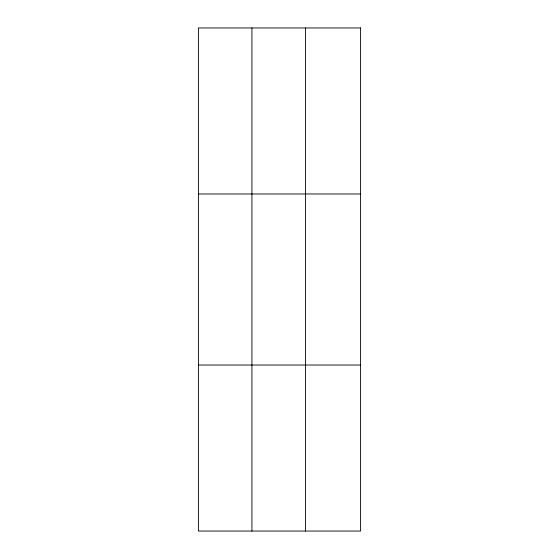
<?xml version="1.0" encoding="UTF-8"?>
<svg xmlns="http://www.w3.org/2000/svg" width="559" height="559" viewBox="0 0 559 559"><rect width="100%" height="100%" fill="white"/><g stroke="black" fill="none" stroke-linecap="round" stroke-linejoin="round"><path stroke-width="0.84" d="M251.934 531.05L251.934 27.95M305.445 531.05L305.445 27.95M198.417 193.973L360.583 193.973M198.417 365.027L360.583 365.027M360.583 27.95L360.583 531.05L198.417 531.05L198.417 27.95L360.583 27.95"/></g></svg>
